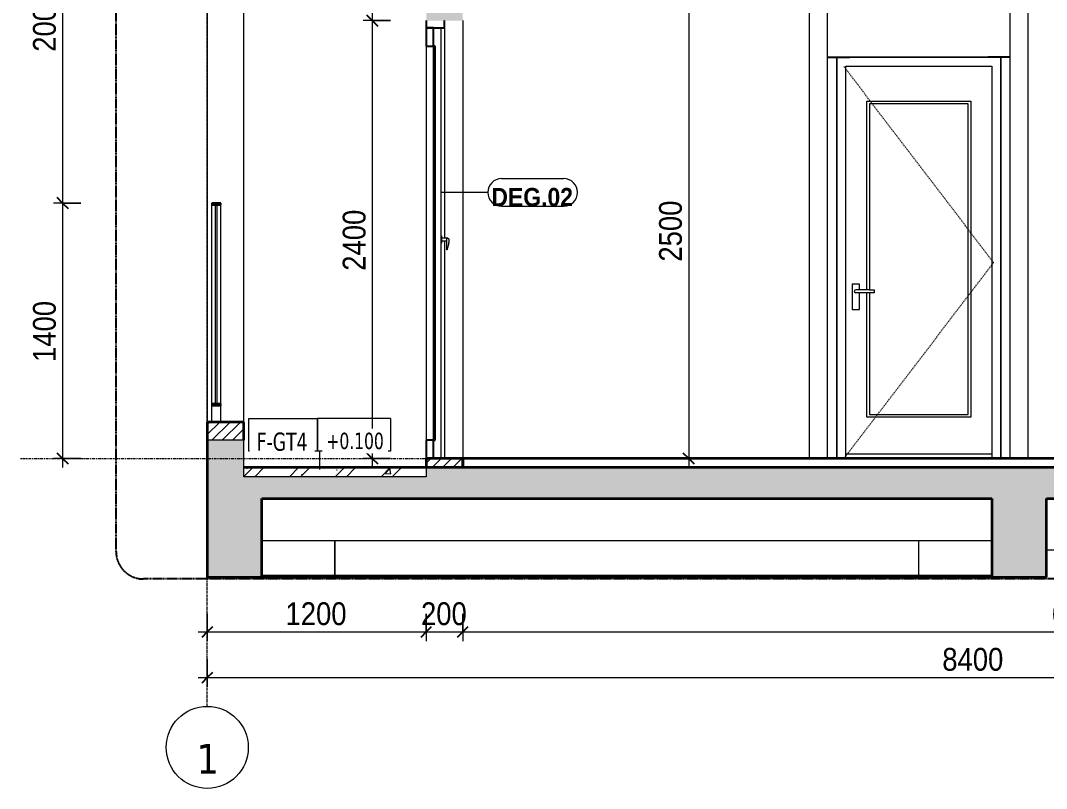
# Model space of a CAD drawing. Header units: millimetres. Extents: x 31444 to 224909, y 392 to 78637.
# Drawn here: x 46834 to 52457, y 392 to 4600 of the extents above; entities that cross this region are included whole.
import ezdxf

# ---------------------------------------------------------------- set-up
doc = ezdxf.new("R2010")
doc.units = ezdxf.units.MM
for name, pattern in [('Centre', [31.75, 6.35, -4.7625, 15.875, -4.7625]), ('Dash', [6, 3, -3]), ('Grid Line', [22.225, 12.7, -3.175, 3.175, -3.175]), ('Hidden', [7.14375, 4.7625, -2.38125])]:
    doc.linetypes.add(name, pattern=pattern)
for name, color, linetype, lineweight in [('0-4', 90, 'Continuous', 5), ('A-ANNO-DIMS', 211, 'Continuous', 9), ('A-ANNO-DIMS-50', 211, 'Continuous', 9), ('A-CLNG-1', 250, 'Continuous', 35), ('A-CLNG-PATT-3', 13, 'Continuous', 18), ('A-DETL-GENF', 92, 'Continuous', 18), ('A-DETL-GENF-4', 9, 'Continuous', 18), ('A-DETL-GENF-5', 92, 'Hidden', 25), ('A-DETL-GENF-HDLN-1', 7, 'Dash', 18), ('A-DETL-MEDM', 33, 'Continuous', 35), ('A-DETL-THIN', 151, 'Continuous', 18), ('A-DOOR', 31, 'Continuous', 18), ('A-DOOR-3', 7, 'Continuous', 18), ('A-DOOR-4', 50, 'Continuous', 25), ('A-DOOR-5', 31, 'Continuous', 25), ('A-DOOR-FRAM', 31, 'Continuous', 25), ('A-DOOR-FRAM-1', 31, 'Continuous', 18), ('A-DOOR-GLAZ', 31, 'Continuous', 25), ('A-DOOR-IDEN', 31, 'Continuous', 9), ('A-FLOR-FNSH-1', 250, 'Continuous', 35), ('A-FLOR-HRAL', 11, 'Continuous', 18), ('A-FLOR-HRAL-4', 11, 'Continuous', 25), ('A-FLOR-IDEN', 11, 'Continuous', 9), ('A-FLOR-LEVL-2', 51, 'Centre', 9), ('A-FLOR-PATT-1', 253, 'Continuous', 18), ('A-GLAZ-CWMG', 51, 'Continuous', 18), ('A-GLAZ-CWMG-2', 51, 'Continuous', 35), ('A-WALL', 113, 'Continuous', 18), ('A-WALL-2', 250, 'Continuous', 35), ('A-WALL-3', 7, 'Continuous', 18), ('A-WALL-PATT-2', 111, 'Continuous', 18), ('S-BEAM-1', 7, 'Continuous', 18), ('S-COLS', 52, 'Continuous', 18), ('S-COLS-9', 7, 'Continuous', 18), ('S-GRID-1', 1, 'Grid Line', 9), ('S-GRID-IDEN', 1, 'Continuous', 9)]:
    doc.layers.add(name, color=color, linetype=linetype, lineweight=lineweight)
doc.styles.add('Arial_B_1', font='arialbd.ttf', dxfattribs={"width": 0.9, "height": 100})
doc.styles.add('Tahoma', font='tahoma.ttf', dxfattribs={"width": 0.8, "height": 100})
doc.styles.add('Tahoma_1', font='tahoma.ttf', dxfattribs={"width": 0.8, "height": 90})
doc.styles.add('Tahoma_B', font='tahomabd.ttf', dxfattribs={"height": 162.5})
doc.styles.add('UTM Avo', font='', dxfattribs={"width": 0.9, "height": 125})
doc.styles.get('UTM Avo').set_extended_font_data('UTM Avo')
doc.dimstyles.new('1_Dim_chi_tiet_2_5', dxfattribs={"dimscale": 304.8, "dimtxt": 124.912619, "dimasz": 0.19685, "dimexe": 0.164042, "dimexo": 0.0625, "dimgap": 0.016404, "dimtad": 1, "dimdec": 0, "dimrnd": 5, "dimzin": 0, "dimdsep": 46, "dimtxsty": 'UTM Avo', "dimblk1": 'OBLIQUE', "dimblk2": 'OBLIQUE', "dimsah": 1, "dimcen": 0.09, "dimdle": 0.164042, "dimazin": 0, "dimtfac": 1, "dimtdec": 4, "dimtix": 1, "dimtmove": 0, "dimatfit": 3, "dimfxl": 0.328084, "dimfxlon": 1, "dimtvp": 1, "dimtolj": 1, "dimtzin": 0, "dimarcsym": 2})
pattern_1 = [(50, (37692.33, 15875), (364.368, -31.878), [38.1, -419.1]), (355, (37692.33, 15875), (-70.486, 382.113), [30.48, -335.28]), (100.451, (37722.7, 15872.34), (293.885, 350.233), [32.38, -356.18]), (46.184, (37692.33, 15976.6), (542.158, -84.086), [57.15, -628.65]), (96.636, (37737.5, 15969.6), (474.805, 494.855), [48.57, -534.27]), (351.184, (37692.33, 15976.6), (474.81, 494.85), [45.72, -502.92]), (21, (37743.13, 15951.2), (303.2285, -204.5305), [38.1, -419.1]), (326, (37743.13, 15951.2), (123.604, 368.376), [30.48, -335.28]), (71.451, (37768.4, 15934.16), (426.834, 163.843), [32.38, -356.18]), (37.5, (37692.33, 15875), (6.1766, 169.1102), [3.353, -327.863, 3.353, -337.007, -336.55]), (37.5, (37692.33, 15875), (6.1766, 169.1102), [-671.576, 3.353, -333.197]), (7.5, (37692.33, 15875), (133.6389, 200.3615), [3.353, -190.703, 3.353, -320.243, -128.27]), (7.5, (37692.33, 15875), (133.6389, 200.3615), [-517.652, 3.353, -124.917]), (327.5, (37579.05, 15875), (271.1818, -11.4584), [3.353, -123.647, 3.353, -392.887, -525.78]), (327.5, (37579.05, 15875), (271.1818, -11.4584), [-523.24, 3.353, -522.427]), (317.5, (37528.25, 15875), (296.2585, 50.853), [3.353, -161.747, 3.353, -259.791, -373.38]), (317.5, (37528.25, 15875), (296.2585, 50.853), [-428.244, 3.353, -370.027]), (45, (37692.33, 15875), (-125.7236, 125.7236), []), (45, (37692.33, 16065.5), (-125.7236, 125.7236), [])]
pattern_2 = [(45, (51897.11, 15875), (-28.28427, 28.28427), [])]

# ---------------------------------------------------------------- blocks, each defined once
blk = doc.blocks.new('NCV_TKTC_KET CAU_rvt-2-TKCS_CĂN HỘ LOẠI 3 - MẶT CẮT 1')
at = {"layer": 'A-FLOR-PATT-1'}
h = blk.add_hatch(dxfattribs=at)
h.set_pattern_fill('FP_3', color=256, style=0, pattern_type=2)
h.set_pattern_definition(pattern_1)
h.paths.add_polyline_path([(34852.6, 2100), (34852.6, 2150), (33852.6, 2150), (33852.6, 2100), (34358, 2100)])
h = blk.add_hatch(dxfattribs=at)
h.set_pattern_fill('FP_3', color=256, style=0, pattern_type=2)
h.set_pattern_definition(pattern_1)
h.paths.add_polyline_path([(34852.6, 2100), (34852.6, 2150), (33852.6, 2150), (33852.6, 2100), (34358, 2100)])
at = {"layer": 'A-FLOR-FNSH-1'}
blk.add_line((34852.6, 2150), (33852.6, 2150), dxfattribs=at)
at = {"layer": 'S-BEAM-1'}
for p, q in [((33952.6, 1750), (33952.6, 1980)), ((33952.6, 1750), (34852.6, 1750)), ((34352.6, 1750), (34352.6, 1555)), ((34852.6, 1750), (37952.6, 1750)), ((38252.6, 1700), (41852.6, 1700))]:
    blk.add_line(p, q, dxfattribs=at)
at = {"layer": 'S-COLS-9'}
for p, q in [((34352.6, 1555), (34352.6, 1750)), ((37552.6, 1555), (37552.6, 1750)), ((34352.6, 1540), (34352.6, 1550.1)), ((37552.6, 1540), (37552.6, 1550))]:
    blk.add_line(p, q, dxfattribs=at)
blk = doc.blocks.new('DOOR_CW_01 CANH MO-PANEL KINH - DIG_02-800x2200-CỬA NHÔM KÍNH-400864-TKCS_CĂN HỘ LOẠI 3 - MẶT CẮT 1')
at = {"layer": 'A-DOOR-4'}
blk.add_line((38052.564287, 4400), (37932.564287, 4400), dxfattribs=at)
blk = doc.blocks.new('DOOR_CW_01 CANH MO-PANEL KINH - DIW_01-900x2200-CỬA GỖ VÂN LAMINATE-553393-TKCS_CĂN HỘ LOẠI 3 - MẶT CẮT 1')
at = {"layer": 'A-DOOR-4'}
blk.add_line((37052.564287, 4400), (37172.564287, 4400), dxfattribs=at)
blk = doc.blocks.new('DOOR_CW_01 CANH MO-PANEL KINH - DIG_01-900x2200-CỬA NHÔM KÍNH-400860-TKCS_CĂN HỘ LOẠI 3 - MẶT CẮT 1')
at = {"layer": 'A-DETL-GENF-HDLN-1'}
for p, q in [((37962.6, 3273.5), (37142.6, 4347)), ((37142.6, 2200), (37962.6, 3273.5))]:
    blk.add_line(p, q, dxfattribs=at)
at = {"layer": 'A-DOOR-3'}
for p, q in [((38002.6, 4400), (37102.6, 4400)), ((37102.6, 4400), (37102.6, 2200)), ((38002.6, 2200), (38002.6, 4400)), ((37152.6, 2200), (37152.6, 4350)), ((37152.6, 4350), (37952.6, 4350)), ((37952.6, 4350), (37952.6, 2200)), ((37267.6, 3124.5), (37267.6, 4158)), ((37267.6, 4158), (37837.6, 4158)), ((37822.6, 4143), (37282.6, 4143)), ((37282.6, 4143), (37282.6, 3124.5)), ((37822.6, 2441), (37822.6, 4143)), ((37837.6, 4158), (37837.6, 2426)), ((37227.3, 3156), (37187.8, 3156)), ((37187.8, 3156), (37187.8, 3016)), ((37227.3, 3124.5), (37227.3, 3156)), ((37282.6, 3124.5), (37207.6, 3124.5)), ((37282.6, 3107.5), (37207.6, 3107.5)), ((37227.3, 3016), (37227.3, 3107.5)), ((37267.6, 2426), (37267.6, 3107.5)), ((37282.6, 3124.5), (37308.4, 3124.5)), ((37282.6, 3107.5), (37282.6, 2441)), ((37308.4, 3107.5), (37282.6, 3107.5)), ((37308.4, 3124.5), (37308.4, 3107.5)), ((37187.8, 3016), (37227.3, 3016)), ((37837.6, 2426), (37267.6, 2426)), ((37282.6, 2441), (37822.6, 2441)), ((37152.6, 2226), (37952.6, 2226))]:
    blk.add_line(p, q, dxfattribs=at)
for start, end in [(90, 180), (180, 270)]:
    blk.add_arc((37207.6, 3116), 8.5, start, end, dxfattribs=at)
blk = doc.blocks.new('NCV_TKTC_TANG 1_rvt-2-TKCS_CĂN HỘ LOẠI 3 - MẶT CẮT 1')
at = {"layer": 'A-FLOR-FNSH-1'}
for p, q in [((41852.6, 2200), (35052.6, 2200)), ((35052.6, 2200), (35052.6, 2150)), ((34852.6, 2150), (33852.6, 2150))]:
    blk.add_line(p, q, dxfattribs=at)
at = {"layer": 'A-WALL-3'}
for p, q in [((37052.6, 2200), (37052.6, 4700)), ((38052.6, 4700), (38052.6, 2200)), ((37102.6, 2300), (37102.6, 4400)), ((37102.6, 4400), (38002.6, 4400)), ((38002.6, 4400), (38002.6, 2300)), ((37102.6, 2200), (37102.6, 2300)), ((38002.6, 2300), (38002.6, 2200))]:
    blk.add_line(p, q, dxfattribs=at)
at = {"layer": 'S-COLS-9'}
for p, q in [((36952.6, 4700), (36952.6, 2200)), ((37052.6, 2200), (37052.6, 4700)), ((38052.6, 4700), (38052.6, 2200)), ((38152.6, 2200), (38152.6, 4700))]:
    blk.add_line(p, q, dxfattribs=at)
at = {"layer": 'A-DOOR'}
for name in ['DOOR_CW_01 CANH MO-PANEL KINH - DIW_01-900x2200-CỬA GỖ VÂN LAMINATE-553393-TKCS_CĂN HỘ LOẠI 3 - MẶT CẮT 1', 'DOOR_CW_01 CANH MO-PANEL KINH - DIG_01-900x2200-CỬA NHÔM KÍNH-400860-TKCS_CĂN HỘ LOẠI 3 - MẶT CẮT 1', 'DOOR_CW_01 CANH MO-PANEL KINH - DIG_02-800x2200-CỬA NHÔM KÍNH-400864-TKCS_CĂN HỘ LOẠI 3 - MẶT CẮT 1']:
    blk.add_blockref(name, (0, 0), dxfattribs=at)
blk = doc.blocks.new('Railing - 50 x 10mm-1251315-TKCS_CĂN HỘ LOẠI 3 - MẶT CẮT 1')
at = {"layer": 'A-FLOR-HRAL'}
for p, q in [((33677.564287, 2500), (33677.564287, 3590)), ((33727.564287, 2500), (33727.564287, 3590)), ((33677.564287, 2400), (33677.564287, 2490)), ((33727.564287, 2400), (33727.564287, 2490))]:
    blk.add_line(p, q, dxfattribs=at)
blk = doc.blocks.new('Railing - 10mm-1251313-TKCS_CĂN HỘ LOẠI 3 - MẶT CẮT 1')
at = {"layer": 'A-FLOR-HRAL'}
for p, q in [((33697.564287, 2500), (33697.564287, 3590)), ((33707.564287, 2500), (33707.564287, 3590))]:
    blk.add_line(p, q, dxfattribs=at)
blk = doc.blocks.new('Railing - Railing-1598256-TKCS_CĂN HỘ LOẠI 3 - MẶT CẮT 1')
at = {"layer": 'A-FLOR-HRAL-4'}
for p, q in [((33727.564287, 3600), (33677.564287, 3600)), ((33677.564287, 3600), (33677.564287, 3590)), ((33727.564287, 3590), (33727.564287, 3600)), ((33677.564287, 3590), (33727.564287, 3590)), ((33727.564287, 2500), (33677.564287, 2500)), ((33677.564287, 2500), (33677.564287, 2490)), ((33677.564287, 2490), (33727.564287, 2490)), ((33727.564287, 2490), (33727.564287, 2500))]:
    blk.add_line(p, q, dxfattribs=at)
for name in ['Railing - 50 x 10mm-1251315-TKCS_CĂN HỘ LOẠI 3 - MẶT CẮT 1', 'Railing - 10mm-1251313-TKCS_CĂN HỘ LOẠI 3 - MẶT CẮT 1']:
    blk.add_blockref(name, (0, 0))
blk = doc.blocks.new('DEG_02-DEG_03 - DEG_02-2500x2400mm-CỬA ĐI 02 CÁNH TRƯỢT-625766-TKCS_CĂN HỘ LOẠI 3 - MẶT CẮT 1')
at = {"layer": 'A-DOOR'}
for p, q in [((34932.6, 4560), (34932.6, 2200)), ((34852.6, 4460), (34852.6, 2300)), ((34935.6, 3420), (34932.6, 3420)), ((34932.6, 3380), (34935.6, 3380)), ((34935.6, 3420), (34935.6, 3400)), ((34965.6, 3407), (34935.6, 3407)), ((34935.6, 3400), (34935.6, 3380)), ((34935.6, 3393), (34965.6, 3393)), ((34965.6, 3399.2), (34965.6, 3408.3)), ((34965.6, 3345.2), (34965.6, 3399.2)), ((34965.6, 3343.7), (34965.6, 3345.2)), ((34965.6, 3345.2), (34965.6, 3343.7))]:
    blk.add_line(p, q, dxfattribs=at)
at = {"layer": 'A-DOOR', "flags": 128}
for points in [[(34965.6, 3408.7), (34965.6, 3408.7), (34965.7, 3408.7), (34965.7, 3408.7), (34965.8, 3408.7), (34965.9, 3408.7), (34965.9, 3408.7), (34966, 3408.7), (34966, 3408.7), (34966.1, 3408.7), (34966.1, 3408.7), (34966.2, 3408.7), (34966.3, 3408.7), (34966.3, 3408.7), (34966.4, 3408.7), (34966.4, 3408.7), (34966.5, 3408.7), (34966.5, 3408.7), (34966.6, 3408.7), (34966.6, 3408.7), (34966.6, 3408.7), (34966.7, 3408.7), (34966.7, 3408.7), (34966.8, 3408.7), (34966.8, 3408.7), (34966.8, 3408.7), (34966.9, 3408.7), (34966.9, 3408.7), (34966.9, 3408.7), (34966.9, 3408.7), (34967, 3408.7), (34967, 3408.7), (34967, 3408.7), (34967, 3408.7), (34967, 3408.7), (34967, 3408.7), (34967.1, 3408.7), (34967.1, 3408.7), (34967.1, 3408.7), (34967.1, 3408.7)], [(34967.1, 3408.7), (34967.1, 3408.7), (34967.1, 3408.7), (34967.1, 3408.7), (34967, 3408.7), (34967, 3408.7), (34967, 3408.7), (34967, 3408.7), (34967, 3408.7), (34967, 3408.7), (34966.9, 3408.7), (34966.9, 3408.7), (34966.9, 3408.7), (34966.9, 3408.7), (34966.8, 3408.7), (34966.8, 3408.7), (34966.8, 3408.7), (34966.7, 3408.7), (34966.7, 3408.7), (34966.7, 3408.7), (34966.6, 3408.7), (34966.6, 3408.7), (34966.5, 3408.7), (34966.5, 3408.7), (34966.4, 3408.7), (34966.4, 3408.7), (34966.3, 3408.7), (34966.3, 3408.7), (34966.2, 3408.7), (34966.2, 3408.7), (34966.1, 3408.7), (34966.1, 3408.7), (34966, 3408.7), (34965.9, 3408.7), (34965.9, 3408.7), (34965.8, 3408.7), (34965.8, 3408.7), (34965.7, 3408.7), (34965.6, 3408.7), (34965.6, 3408.7), (34965.6, 3408.7)], [(34967.1, 3408.7), (34967.4, 3408.7), (34967.8, 3408.6), (34968.2, 3408.6), (34968.6, 3408.5), (34968.9, 3408.5), (34969.3, 3408.4), (34969.7, 3408.3), (34970, 3408.2), (34970.4, 3408.1), (34970.7, 3407.9), (34971.1, 3407.8), (34971.4, 3407.6), (34971.8, 3407.4), (34972.1, 3407.2), (34972.4, 3407), (34972.7, 3406.8), (34973, 3406.6), (34973.3, 3406.3), (34973.6, 3406.1), (34973.8, 3405.8), (34974.1, 3405.5), (34974.3, 3405.2), (34974.6, 3404.9), (34974.8, 3404.6), (34975, 3404.3), (34975.2, 3404), (34975.4, 3403.7), (34975.6, 3403.3), (34975.7, 3403), (34975.9, 3402.6), (34976, 3402.3), (34976.1, 3401.9), (34976.2, 3401.6), (34976.3, 3401.2), (34976.4, 3400.8), (34976.4, 3400.4), (34976.5, 3400.1), (34976.5, 3399.7), (34976.5, 3399.3), (34976.5, 3399.2)], [(34976.5, 3399.2), (34976.4, 3392.6), (34976, 3386), (34975.3, 3379.5), (34974.4, 3373), (34973.2, 3366.5), (34971.8, 3360.1), (34970.1, 3353.7), (34968.2, 3347.4), (34967.4, 3345.2)], [(34967.4, 3345.2), (34967.4, 3345.1), (34967.3, 3345), (34967.3, 3345), (34967.3, 3344.9), (34967.2, 3344.8), (34967.2, 3344.7), (34967.1, 3344.6), (34967.1, 3344.6), (34967, 3344.5), (34966.9, 3344.4), (34966.9, 3344.3), (34966.8, 3344.3), (34966.7, 3344.2), (34966.7, 3344.2), (34966.6, 3344.1), (34966.5, 3344), (34966.4, 3344), (34966.4, 3343.9), (34966.3, 3343.9), (34966.2, 3343.9), (34966.1, 3343.8), (34966, 3343.8), (34965.9, 3343.8), (34965.8, 3343.7), (34965.7, 3343.7), (34965.7, 3343.7), (34965.6, 3343.7)]]:
    blk.add_lwpolyline(points, dxfattribs=at)
at = {"layer": 'A-DOOR-5'}
for p, q in [((34892.6, 4560), (34852.6, 4560)), ((34852.6, 4560), (34852.6, 4460)), ((34892.6, 4460), (34892.6, 4560)), ((34852.6, 4460), (34892.6, 4460)), ((34892.6, 2300), (34852.6, 2300)), ((34852.6, 2300), (34852.6, 2200)), ((34892.6, 2200), (34892.6, 2300)), ((34852.6, 2200), (34892.6, 2200))]:
    blk.add_line(p, q, dxfattribs=at)
at = {"layer": 'A-DOOR-FRAM'}
for p, q in [((34852.6, 4600), (34852.6, 4560)), ((34852.6, 4560), (34952.6, 4560)), ((34952.6, 4560), (34952.6, 4600))]:
    blk.add_line(p, q, dxfattribs=at)
at = {"layer": 'A-DOOR-FRAM-1'}
for p, q in [((34952.6, 4560), (34952.6, 3407)), ((34952.6, 3393.1), (34952.6, 2200))]:
    blk.add_line(p, q, dxfattribs=at)
at = {"layer": 'A-DOOR-GLAZ'}
for p, q in [((34902.6, 4460), (34892.6, 4460)), ((34892.6, 4460), (34892.6, 2300)), ((34902.6, 2300), (34902.6, 4460)), ((34892.6, 2300), (34902.6, 2300))]:
    blk.add_line(p, q, dxfattribs=at)
blk = doc.blocks.new('Rectangular Mullion - 50 x 100mm-3796220-TKCS_CĂN HỘ LOẠI 3 - MẶT CẮT 1')
at = {"layer": 'A-GLAZ-CWMG-2'}
for p, q in [((33752.564287, 1550), (33752.564287, 1540)), ((33852.564287, 1540), (33852.564287, 1550))]:
    blk.add_line(p, q, dxfattribs=at)
blk = doc.blocks.new('BORDER VIEW - BORDER VIEW-3699855-TKCS_CĂN HỘ LOẠI 3 - MẶT CẮT 1')
at = {"layer": 'A-DETL-GENF-5'}
for p, q in [((33152.6, 1690), (33152.6, 5823.5)), ((42923.5, 1540), (33302.6, 1540))]:
    blk.add_line(p, q, dxfattribs=at)
blk.add_arc((33302.6, 1690), 150, 180, 270, dxfattribs=at)
blk = doc.blocks.new('Grid - M_Grid Head - Circle-353313-TKCS_CĂN HỘ LOẠI 3 - MẶT CẮT 1')
at = {"layer": 'S-GRID-IDEN'}
blk.add_circle((33652.6, 616.9), 225, dxfattribs=at)
blk = doc.blocks.new('DIMBLOCK67-TKCS_CĂN HỘ LOẠI 3 - MẶT CẮT 1')
at = {"layer": 'A-ANNO-DIMS-50', "lineweight": 25}
for p, q in [((47064.4, 5600), (47034.4, 5630)), ((47064.4, 5600), (47094.4, 5570)), ((47064.4, 3600), (47034.4, 3630)), ((47064.4, 3600), (47094.4, 3570))]:
    blk.add_line(p, q, dxfattribs=at)
at = {"layer": 'A-ANNO-DIMS-50'}
for p, q in [((47064.4, 5650), (47064.4, 3600)), ((47164.4, 5600), (47014.4, 5600)), ((47064.4, 5600), (47164.4, 5600)), ((47164.4, 3600), (47014.4, 3600)), ((47064.4, 3600), (47164.4, 3600))]:
    blk.add_line(p, q, dxfattribs=at)
at = {"layer": 'A-ANNO-DIMS-50', "color": 0, "insert": (46902, 4428.8), "char_height": 125, "width": 410.824, "attachment_point": 1, "rotation": 90, "line_spacing_factor": 1.110334, "style": 'UTM Avo'}
blk.add_mtext('2000', dxfattribs=at)
blk = doc.blocks.new('_Oblique')
at = {"color": 0, "linetype": 'ByBlock', "lineweight": -2}
blk.add_line((-0.5, -0.5), (0.5, 0.5), dxfattribs=at)
blk = doc.blocks.new('DIMBLOCK68-TKCS_CĂN HỘ LOẠI 3 - MẶT CẮT 1')
at = {"layer": 'A-ANNO-DIMS-50'}
for p, q in [((47164.4, 3600), (47014.4, 3600)), ((47064.4, 3600), (47064.4, 2150)), ((47064.4, 3600), (47164.4, 3600)), ((47164.4, 2200), (47014.4, 2200)), ((47064.4, 2200), (47164.4, 2200))]:
    blk.add_line(p, q, dxfattribs=at)
at = {"layer": 'A-ANNO-DIMS-50', "lineweight": 25}
for p, q in [((47064.4, 3600), (47034.4, 3630)), ((47064.4, 3600), (47094.4, 3570)), ((47064.4, 2200), (47034.4, 2230)), ((47064.4, 2200), (47094.4, 2170))]:
    blk.add_line(p, q, dxfattribs=at)
at = {"layer": 'A-ANNO-DIMS-50', "color": 0, "insert": (46902, 2728.8), "char_height": 125, "width": 410.824, "attachment_point": 1, "rotation": 90, "line_spacing_factor": 1.110334, "style": 'UTM Avo'}
blk.add_mtext('1400', dxfattribs=at)
blk = doc.blocks.new('DIMBLOCK69-TKCS_CĂN HỘ LOẠI 3 - MẶT CẮT 1')
at = {"layer": 'A-ANNO-DIMS-50', "lineweight": 25}
for p, q in [((48762.1, 4600), (48732.1, 4630)), ((48762.1, 4600), (48792.1, 4570)), ((48762.1, 2200), (48732.1, 2230)), ((48762.1, 2200), (48792.1, 2170))]:
    blk.add_line(p, q, dxfattribs=at)
at = {"layer": 'A-ANNO-DIMS-50'}
for p, q in [((48762.1, 4650), (48762.1, 2150)), ((48862.1, 4600), (48712.1, 4600)), ((48762.1, 4600), (48862.1, 4600)), ((48862.1, 2200), (48712.1, 2200)), ((48762.1, 2200), (48862.1, 2200))]:
    blk.add_line(p, q, dxfattribs=at)
at = {"layer": 'A-ANNO-DIMS-50', "color": 0, "insert": (48599.7, 3228.8), "char_height": 125, "width": 410.824, "attachment_point": 1, "rotation": 90, "line_spacing_factor": 1.110334, "style": 'UTM Avo'}
blk.add_mtext('2400', dxfattribs=at)
blk = doc.blocks.new('STN_Door Tag - STN_Door Tag-1788670-TKCS_CĂN HỘ LOẠI 3 - MẶT CẮT 1')
at = {"layer": 'A-DOOR-IDEN'}
for p, q in [((35266.1, 3733.5), (35606.1, 3733.5)), ((35266.1, 3582.6), (35606.1, 3582.6))]:
    blk.add_line(p, q, dxfattribs=at)
for centre, start, end in [((35266.1, 3658.1), 90, 270), ((35606.1, 3658.1), 270, 90)]:
    blk.add_arc(centre, 75.5, start, end, dxfattribs=at)
blk = doc.blocks.new('DIMBLOCK71-TKCS_CĂN HỘ LOẠI 3 - MẶT CẮT 1')
at = {"layer": 'A-ANNO-DIMS-50', "lineweight": 25}
for p, q in [((50496.1, 4700), (50466.1, 4730)), ((50496.1, 4700), (50526.1, 4670)), ((50496.1, 2200), (50466.1, 2230)), ((50496.1, 2200), (50526.1, 2170))]:
    blk.add_line(p, q, dxfattribs=at)
at = {"layer": 'A-ANNO-DIMS-50'}
for p, q in [((50596.1, 4700), (50446.1, 4700)), ((50496.1, 4700), (50496.1, 2150)), ((50496.1, 4700), (50596.1, 4700)), ((50596.1, 2200), (50446.1, 2200)), ((50496.1, 2200), (50596.1, 2200))]:
    blk.add_line(p, q, dxfattribs=at)
at = {"layer": 'A-ANNO-DIMS-50', "color": 0, "insert": (50333.7, 3278.8), "char_height": 125, "width": 410.824, "attachment_point": 1, "rotation": 90, "line_spacing_factor": 1.110334, "style": 'UTM Avo'}
blk.add_mtext('2500', dxfattribs=at)
blk = doc.blocks.new('DIMBLOCK75-TKCS_CĂN HỘ LOẠI 3 - MẶT CẮT 1')
at = {"layer": 'A-ANNO-DIMS-50'}
for p, q in [((47857.3, 1349.7), (47857.3, 1199.7)), ((47857.3, 1249.7), (47857.3, 1349.7)), ((49057.3, 1349.7), (49057.3, 1199.7)), ((49057.3, 1249.7), (49057.3, 1349.7)), ((47807.3, 1249.7), (49057.3, 1249.7))]:
    blk.add_line(p, q, dxfattribs=at)
at = {"layer": 'A-ANNO-DIMS-50', "lineweight": 25}
for p, q in [((47857.3, 1249.7), (47827.3, 1219.7)), ((47857.3, 1249.7), (47887.3, 1279.7)), ((49057.3, 1249.7), (49027.3, 1219.7)), ((49057.3, 1249.7), (49087.3, 1279.7))]:
    blk.add_line(p, q, dxfattribs=at)
at = {"layer": 'A-ANNO-DIMS-50', "color": 0, "insert": (48286.2, 1412.1), "char_height": 125, "width": 410.824, "attachment_point": 1, "line_spacing_factor": 1.110334, "style": 'UTM Avo'}
blk.add_mtext('1200', dxfattribs=at)
blk = doc.blocks.new('DIMBLOCK76-TKCS_CĂN HỘ LOẠI 3 - MẶT CẮT 1')
at = {"layer": 'A-ANNO-DIMS-50'}
for p, q in [((49057.3, 1349.7), (49057.3, 1199.7)), ((49057.3, 1249.7), (49057.3, 1349.7)), ((49257.3, 1349.7), (49257.3, 1199.7)), ((49257.3, 1249.7), (49257.3, 1349.7)), ((49057.3, 1249.7), (49257.3, 1249.7))]:
    blk.add_line(p, q, dxfattribs=at)
at = {"layer": 'A-ANNO-DIMS-50', "lineweight": 25}
for p, q in [((49057.3, 1249.7), (49027.3, 1219.7)), ((49057.3, 1249.7), (49087.3, 1279.7)), ((49257.3, 1249.7), (49227.3, 1219.7)), ((49257.3, 1249.7), (49287.3, 1279.7))]:
    blk.add_line(p, q, dxfattribs=at)
at = {"layer": 'A-ANNO-DIMS-50', "color": 0, "insert": (49029, 1412.1), "char_height": 125, "width": 308.118, "attachment_point": 1, "line_spacing_factor": 1.110334, "style": 'UTM Avo'}
blk.add_mtext('200', dxfattribs=at)
blk = doc.blocks.new('DIMBLOCK77-TKCS_CĂN HỘ LOẠI 3 - MẶT CẮT 1')
at = {"layer": 'A-ANNO-DIMS-50'}
for p, q in [((49257.3, 1349.7), (49257.3, 1199.7)), ((49257.3, 1249.7), (49257.3, 1349.7)), ((56057.4, 1349.7), (56057.4, 1199.7)), ((56057.4, 1249.7), (56057.4, 1349.7)), ((49257.3, 1249.7), (56057.4, 1249.7))]:
    blk.add_line(p, q, dxfattribs=at)
at = {"layer": 'A-ANNO-DIMS-50', "lineweight": 25}
for p, q in [((49257.3, 1249.7), (49227.3, 1219.7)), ((49257.3, 1249.7), (49287.3, 1279.7)), ((56057.4, 1249.7), (56027.4, 1219.7)), ((56057.4, 1249.7), (56087.4, 1279.7))]:
    blk.add_line(p, q, dxfattribs=at)
at = {"layer": 'A-ANNO-DIMS-50', "color": 0, "insert": (52486.2, 1412.1), "char_height": 125, "width": 410.824, "attachment_point": 1, "line_spacing_factor": 1.110334, "style": 'UTM Avo'}
blk.add_mtext('6800', dxfattribs=at)
blk = doc.blocks.new('DIMBLOCK80-TKCS_CĂN HỘ LOẠI 3 - MẶT CẮT 1')
at = {"layer": 'A-ANNO-DIMS-50'}
for p, q in [((47857.3, 1099.7), (47857.3, 949.7)), ((47857.3, 999.7), (47857.3, 1099.7)), ((56257.4, 1099.7), (56257.4, 949.7)), ((56257.4, 999.7), (56257.4, 1099.7)), ((47807.3, 999.7), (56307.4, 999.7))]:
    blk.add_line(p, q, dxfattribs=at)
at = {"layer": 'A-ANNO-DIMS-50', "lineweight": 25}
for p, q in [((47857.3, 999.7), (47887.3, 1029.7)), ((56257.4, 999.7), (56287.4, 1029.7)), ((47857.3, 999.7), (47827.3, 969.7)), ((56257.4, 999.7), (56227.4, 969.7))]:
    blk.add_line(p, q, dxfattribs=at)
at = {"layer": 'A-ANNO-DIMS-50', "color": 0, "insert": (51886.2, 1162.1), "char_height": 125, "width": 410.824, "attachment_point": 1, "line_spacing_factor": 1.110334, "style": 'UTM Avo'}
blk.add_mtext('8400', dxfattribs=at)
blk = doc.blocks.new('TAG SAN - TTG - TAG FFL-4075299-TKCS_CĂN HỘ LOẠI 3 - MẶT CẮT 1')
at = {"layer": 'A-FLOR-IDEN'}
for p, q in [((39132.6, 2308.8), (39132.6, 2487.6)), ((39132.6, 2487.6), (39508.6, 2487.6)), ((39508.6, 2487.6), (39508.6, 2308.8)), ((39908.6, 2487.6), (39508.6, 2487.6)), ((39508.6, 2308.8), (39508.6, 2487.6)), ((39908.6, 2487.6), (39908.6, 2308.8)), ((39508.6, 2308.8), (39132.6, 2308.8)), ((39908.6, 2308.8), (39508.6, 2308.8))]:
    blk.add_line(p, q, dxfattribs=at)

msp = doc.modelspace()

# ---------------------------------------------------------------- hatches: boundary and pattern name
at = {"layer": 'A-CLNG-PATT-3'}
h = msp.add_hatch(dxfattribs=at)
h.set_pattern_fill('FP_4', color=256, style=0, pattern_type=2)
h.set_pattern_definition([(0, (51897.11, 15875), (406.4, 101.6), [16.764, -288.036, 16.764, -288.036, -1625.6]), (0, (51897.11, 15875), (406.4, 101.6), [-609.6, 16.764, -592.836, 16.764, -288.036, -711.2]), (0, (51897.11, 15875), (406.4, 101.6), [-1524, 16.764, -186.436, 16.764, -491.236]), (120, (52049.51, 15925.8), (-291.1882, 301.1527), [16.764, -288.036, 16.764, -288.036, -1625.6]), (120, (52049.51, 15925.8), (-291.1882, 301.1527), [-609.6, 16.764, -592.836, 16.764, -288.036, -711.2]), (120, (52049.51, 15925.8), (-291.1882, 301.1527), [-1524, 16.764, -186.436, 16.764, -491.236]), (240, (52100.31, 16129), (-115.2118, -402.7527), [16.764, -288.036, 16.764, -288.036, -1625.6]), (240, (52100.31, 16129), (-115.2118, -402.7527), [-609.6, 16.764, -592.836, 16.764, -288.036, -711.2]), (240, (52100.31, 16129), (-115.2118, -402.7527), [-1524, 16.764, -186.436, 16.764, -491.236])])
h.paths.add_polyline_path([(56576.3, 1550), (57178.9, 1550), (57191, 1555), (52457.4, 1555), (52457.4, 1550), (56257.4, 1550)])
h.paths.add_polyline_path([(48157.3, 1550), (52157.4, 1550), (52157.4, 1555), (48157.3, 1555)])
at = {"layer": 'A-DETL-GENF-4'}
h = msp.add_hatch(dxfattribs=at)
h.set_pattern_fill('FP_3', color=256, style=0, pattern_type=2)
h.set_pattern_definition([(50, (51897.1, 15875), (364.368, -31.8783), [38.1, -419.1]), (355, (51897.1, 15875), (-70.486, 382.113), [30.48, -335.28]), (100.451, (51927.47, 15872.34), (293.885, 350.233), [32.38, -356.18]), (46.184, (51897.1, 15976.6), (542.158, -84.086), [57.15, -628.65]), (96.636, (51942.3, 15969.6), (474.805, 494.855), [48.57, -534.27]), (351.184, (51897.1, 15976.6), (474.81, 494.85), [45.72, -502.92]), (21, (51947.9, 15951.2), (303.2285, -204.5305), [38.1, -419.1]), (326, (51947.9, 15951.2), (123.604, 368.376), [30.48, -335.28]), (71.451, (51973.18, 15934.16), (426.834, 163.843), [32.38, -356.18]), (37.5, (51897.11, 15875), (6.1766, 169.1102), [3.353, -327.863, 3.353, -337.007, -336.55]), (37.5, (51897.11, 15875), (6.1766, 169.1102), [-671.576, 3.353, -333.197]), (7.5, (51897.11, 15875), (133.6389, 200.3615), [3.353, -190.703, 3.353, -320.243, -128.27]), (7.5, (51897.11, 15875), (133.6389, 200.3615), [-517.652, 3.353, -124.917]), (327.5, (51783.83, 15875), (271.1818, -11.4584), [3.353, -123.647, 3.353, -392.887, -525.78]), (327.5, (51783.83, 15875), (271.1818, -11.4584), [-523.24, 3.353, -522.427]), (317.5, (51733.03, 15875), (296.2585, 50.853), [3.353, -161.747, 3.353, -259.791, -373.38]), (317.5, (51733.03, 15875), (296.2585, 50.853), [-428.244, 3.353, -370.027]), (45, (51897.11, 15875), (-125.7236, 125.7236), []), (45, (51897.11, 16065.5), (-125.7236, 125.7236), [])])
h.paths.add_polyline_path([(48057.3, 1550), (48157.3, 1550), (48157.3, 1980), (52157.4, 1980), (52157.4, 1550), (52457.4, 1550), (52457.4, 1980), (56057.3, 1980), (56057.3, 1700), (56257.3, 1700), (56257.4, 1960), (57278.3, 1960), (57278.3, 2130), (56257.4, 2130), (56257.4, 2150), (49057.3, 2150), (49057.3, 2100), (48057.3, 2100), (48057.3, 2300), (47857.3, 2300), (47857.4, 1550), (47950.1, 1550)])
h.paths.add_polyline_path([(56057.4, 4400), (56257.4, 4400), (56257.4, 4500), (56057.4, 4500), (56057.4, 4411.8)])
h.paths.add_polyline_path([(49057.3, 4600), (49257.3, 4600), (49257.3, 4700), (49057.3, 4700)])
h.paths.add_polyline_path([(52157.4, 4950), (52457.4, 4950), (52457.4, 5385), (56057.3, 5385), (56057.4, 5100), (56257.3, 5100), (56257.4, 5360), (57278.3, 5360), (57278.3, 5530), (56257.4, 5530), (56257.4, 5550), (48057.3, 5550), (48057.3, 5700), (47857.3, 5700), (47857.3, 4950), (48157.3, 4950), (48157.3, 5385), (52157.4, 5385), (52157.4, 5032.3)])
at = {"layer": 'A-WALL-PATT-2'}
h = msp.add_hatch(dxfattribs=at)
h.set_pattern_fill('FP_7', color=256, style=0, pattern_type=2)
h.set_pattern_definition(pattern_2)
h.paths.add_polyline_path([(49097.3, 2150), (49257.3, 2150), (49257.3, 2200), (49057.3, 2200), (49057.3, 2150)])
h.paths.add_polyline_path([(49257.3, 4700), (49257.3, 5380), (49057.3, 5380), (49057.3, 4700), (49082.3, 4700)])
h = msp.add_hatch(dxfattribs=at)
h.set_pattern_fill('FP_7', color=256, style=0, pattern_type=2)
h.set_pattern_definition(pattern_2)
h.paths.add_polyline_path([(47895, 2300), (48057.3, 2300), (48057.3, 2400), (47857.3, 2400), (47857.4, 2300), (47882.3, 2300)])

# ---------------------------------------------------------------- linework, layer by layer
at = {"layer": 'A-CLNG-1'}
for p, q in [((52157.4, 1555), (48157.3, 1555)), ((48157.3, 1550), (52157.4, 1550))]:
    msp.add_line(p, q, dxfattribs=at)
at = {"layer": 'A-DETL-MEDM'}
for p, q in [((47857.3, 2300), (47857.3, 1550)), ((56257.4, 2150), (49057.3, 2150)), ((48157.3, 1550), (48157.3, 1980)), ((48157.3, 1980), (52157.4, 1980)), ((52157.4, 1980), (52157.4, 1550)), ((52457.4, 1550), (52457.4, 1980)), ((52457.4, 1980), (56057.3, 1980)), ((47857.3, 1550), (48157.3, 1550)), ((52157.4, 1550), (52457.4, 1550))]:
    msp.add_line(p, q, dxfattribs=at)
at = {"layer": 'A-DETL-THIN'}
for p, q in [((48057.3, 2300), (47857.3, 2300)), ((48057.3, 2100), (48057.3, 2300)), ((49057.3, 2150), (49057.3, 2100)), ((49057.3, 2100), (48057.3, 2100))]:
    msp.add_line(p, q, dxfattribs=at)
at = {"layer": 'A-DOOR-IDEN'}
msp.add_line((49136.3, 3658.6), (49395.4, 3658.6), dxfattribs=at)
at = {"layer": 'A-FLOR-IDEN'}
msp.add_line((48473.9, 2140.7), (48473.9, 2239.8), dxfattribs=at)
at = {"layer": 'A-FLOR-LEVL-2'}
msp.add_line((46833.7, 2200), (58162.2, 2200), dxfattribs=at)
at = {"layer": 'A-WALL'}
for p, q in [((49257.3, 4600), (49257.3, 2200)), ((47857.3, 1540), (47857.3, 1550))]:
    msp.add_line(p, q, dxfattribs=at)
at = {"layer": 'A-WALL-2'}
for p, q in [((48057.3, 2400), (47857.3, 2400)), ((47857.3, 2400), (47857.3, 2300)), ((48057.3, 2300), (48057.3, 2400)), ((49257.3, 2200), (49057.3, 2200)), ((49057.3, 2200), (49057.3, 2150)), ((49257.3, 2150), (49257.3, 2200))]:
    msp.add_line(p, q, dxfattribs=at)
at = {"layer": 'S-COLS'}
for p, q in [((47857.3, 4950), (47857.3, 2400)), ((48057.3, 2400), (48057.3, 4950))]:
    msp.add_line(p, q, dxfattribs=at)
at = {"layer": 'S-GRID-1'}
for p, q in [((47857.3, 2091.9), (47857.3, 5477.1)), ((47857.3, 841.9), (47857.3, 2091.9))]:
    msp.add_line(p, q, dxfattribs=at)

# ---------------------------------------------------------------- block references
at = {"layer": '0-4'}
for name in ['NCV_TKTC_KET CAU_rvt-2-TKCS_CĂN HỘ LOẠI 3 - MẶT CẮT 1', 'NCV_TKTC_TANG 1_rvt-2-TKCS_CĂN HỘ LOẠI 3 - MẶT CẮT 1']:
    msp.add_blockref(name, (14204.8, 0), dxfattribs=at)
at = {"layer": 'A-DETL-GENF'}
msp.add_blockref('BORDER VIEW - BORDER VIEW-3699855-TKCS_CĂN HỘ LOẠI 3 - MẶT CẮT 1', (14204.8, 0), dxfattribs=at)
at = {"layer": 'A-DOOR'}
msp.add_blockref('DEG_02-DEG_03 - DEG_02-2500x2400mm-CỬA ĐI 02 CÁNH TRƯỢT-625766-TKCS_CĂN HỘ LOẠI 3 - MẶT CẮT 1', (14204.8, 0), dxfattribs=at)
at = {"layer": 'A-DOOR-IDEN'}
msp.add_blockref('STN_Door Tag - STN_Door Tag-1788670-TKCS_CĂN HỘ LOẠI 3 - MẶT CẮT 1', (14204.8, 0), dxfattribs=at)
at = {"layer": 'A-FLOR-HRAL'}
msp.add_blockref('Railing - Railing-1598256-TKCS_CĂN HỘ LOẠI 3 - MẶT CẮT 1', (14204.8, 0), dxfattribs=at)
at = {"layer": 'A-FLOR-IDEN'}
msp.add_blockref('TAG SAN - TTG - TAG FFL-4075299-TKCS_CĂN HỘ LOẠI 3 - MẶT CẮT 1', (8953.3, -69), dxfattribs=at)
at = {"layer": 'A-GLAZ-CWMG'}
msp.add_blockref('Rectangular Mullion - 50 x 100mm-3796220-TKCS_CĂN HỘ LOẠI 3 - MẶT CẮT 1', (14204.8, 0), dxfattribs=at)
at = {"layer": 'S-GRID-IDEN'}
msp.add_blockref('Grid - M_Grid Head - Circle-353313-TKCS_CĂN HỘ LOẠI 3 - MẶT CẮT 1', (14204.8, 0), dxfattribs=at)

# ---------------------------------------------------------------- texts
at = {"layer": 'A-DOOR-IDEN', "insert": (49638.3, 3632.1), "char_height": 100, "width": 458.55, "attachment_point": 5, "line_spacing_factor": 0.936439, "style": 'Arial_B_1'}
msp.add_mtext('\\pt2.25,4.5,6.75,9,11.25,13.5,15.75,18,20.25,22.5,24.75,27,29.25,31.5,33.75,36,38.25,40.5,42.75,45,47.25,49.5,51.75,54,56.25,58.5,60.75,63,65.25,67.5,69.75,72;DEG.02', dxfattribs=at)

# ---------------------------------------------------------------- dimensions: what is measured, and where the dimension line sits
at = {"layer": 'A-ANNO-DIMS'}
for base, p1, p2, override, picture, middle in [((47064.4, 3600), (47164.4, 5600), (47164.4, 3600), {"dimpost": '<>', "dimfxl": 2000}, 'DIMBLOCK67-TKCS_CĂN HỘ LOẠI 3 - MẶT CẮT 1', (46994.7, 4600)), ((50496.1, 2200), (50596.1, 4700), (50596.1, 2200), {"dimpost": '<>', "dimfxl": 2500}, 'DIMBLOCK71-TKCS_CĂN HỘ LOẠI 3 - MẶT CẮT 1', (50426.4, 3450)), ((48762.1, 2200), (48862.1, 4600), (48862.1, 2200), {"dimpost": '<>', "dimfxl": 2400}, 'DIMBLOCK69-TKCS_CĂN HỘ LOẠI 3 - MẶT CẮT 1', (48692.4, 3400)), ((47064.4, 2200), (47164.4, 3600), (47164.4, 2200), {"dimpost": '<>', "dimfxl": 1400}, 'DIMBLOCK68-TKCS_CĂN HỘ LOẠI 3 - MẶT CẮT 1', (46994.7, 2900))]:
    dim = msp.add_linear_dim(base=base, p1=p1, p2=p2, angle=90, dimstyle='1_Dim_chi_tiet_2_5', override=override, dxfattribs=at)
    dim.commit()
    dim.dimension.update_dxf_attribs({"geometry": picture, "text_midpoint": middle})
for base, p1, p2, override, picture, middle in [((49057.3, 1249.7), (47857.3, 1349.7), (49057.3, 1349.7), {"dimpost": '<>', "dimfxl": 1200}, 'DIMBLOCK75-TKCS_CĂN HỘ LOẠI 3 - MẶT CẮT 1', (48457.3, 1319.4)), ((49257.3, 1249.7), (49057.3, 1349.7), (49257.3, 1349.7), {"dimpost": '<>', "dimfxl": 200}, 'DIMBLOCK76-TKCS_CĂN HỘ LOẠI 3 - MẶT CẮT 1', (49157.3, 1319.4)), ((56057.4, 1249.7), (49257.3, 1349.7), (56057.4, 1349.7), {"dimpost": '<>', "dimfxl": 6800.071331}, 'DIMBLOCK77-TKCS_CĂN HỘ LOẠI 3 - MẶT CẮT 1', (52657.4, 1319.4)), ((56257.4, 999.7), (47857.3, 1099.7), (56257.4, 1099.7), {"dimpost": '<>', "dimfxl": 8400.071331}, 'DIMBLOCK80-TKCS_CĂN HỘ LOẠI 3 - MẶT CẮT 1', (52057.4, 1069.4))]:
    dim = msp.add_linear_dim(base=base, p1=p1, p2=p2, dimstyle='1_Dim_chi_tiet_2_5', override=override, dxfattribs=at)
    dim.commit()
    dim.dimension.update_dxf_attribs({"geometry": picture, "text_midpoint": middle})

# ---------------------------------------------------------------- next in the draw order: texts
at = {"layer": 'A-FLOR-IDEN', "attachment_point": 5, "line_spacing_factor": 0.996129, "bg_fill": 3, "box_fill_scale": 1.25, "bg_fill_color": 256, "bg_fill_true_color": 13158600, "bg_fill_transparency": 0}
for s, insert, char_height, width, style in [('\\pt4,8,12,16,20,24,28,32,36,40,44,48,52,56,60,64,68,72,76,80,84,88,92,96,100,104,108,112,116,120,124,128;F-GT4', (48267.5, 2291.5), 100, 306.8, 'Tahoma'), ('\\pt3.9996,8.0001,11.9997,16.0002,19.9998,24.0003,27.9999,32.0004,36,39.9996,44.0001,47.9997,52.0002,55.9998,60.0003,63.9999,68.0004,72,75.9996,80.0001,83.9997,88.0002,91.9998,96.0003,99.9999,104.0004,108,111.9996,116.0001,119.9997,124.0002,127.9998;+0.100', (48667.7, 2295.6), 90, 314.8, 'Tahoma_1')]:
    msp.add_mtext(s, dxfattribs=dict(at, insert=insert, char_height=char_height, width=width, style=style))
at = {"layer": 'S-GRID-IDEN', "insert": (47859.7, 554.5), "char_height": 162.5, "width": 145.5, "attachment_point": 5, "line_spacing_factor": 0.996129, "style": 'Tahoma_B', "bg_fill": 3, "box_fill_scale": 1.25, "bg_fill_color": 256, "bg_fill_true_color": 13158600, "bg_fill_transparency": 0}
msp.add_mtext('\\pt634.99962,1269.99925,1905.0005,2540.00013,3174.99975,3809.99937,4445.00062,5080.00025,5714.99987,6349.9995,6985.00075,7620.00037,8255,8889.99962,9524.99925,10160.0005,10795.00013,11429.99975,12064.99938,12700.00063,13335.00025,13969.99988,14604.9995,15240.00075,15875.00038,16510,17144.99963,17779.99925,18415.0005,19050.00013,19684.99975,20319.99938;1', dxfattribs=at)

doc.saveas('drawing.dxf')
